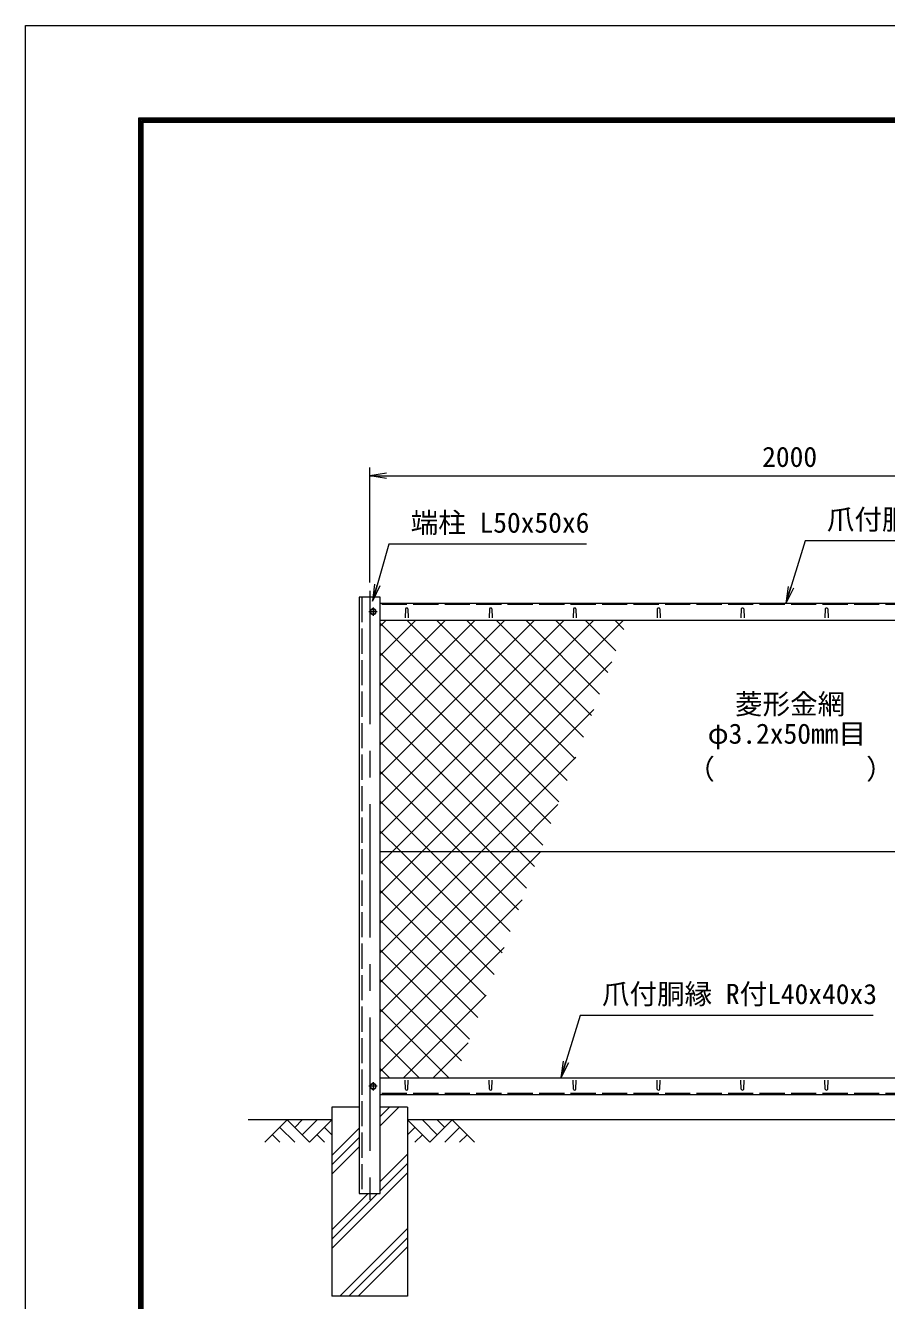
# Model space of a CAD drawing. Units: millimetres, scale not verified. Extents: x -4200 to 4200, y -2970 to 2970.
# Drawn here: x -4200 to -2149, y -66 to 2970 of the extents above; entities that cross this region are included whole.
import ezdxf
from ezdxf.enums import TextEntityAlignment as Align

# ---------------------------------------------------------------- set-up
doc = ezdxf.new("R2010")
doc.units = ezdxf.units.MM
doc.header["$LTSCALE"] = 10
doc.linetypes.add('DASHED', pattern=[7.5, 6, -1.5])
doc.linetypes.add('USER1', pattern=[50.8, 31.75, -6.35, 6.35, -6.35])
for name, color, linetype, lineweight in [('0-0_D-STR1', 1, 'Continuous', 18), ('0-1_D-BMK', 2, 'USER1', 13), ('0-2_D-STR-DIM', 7, 'Continuous', 13), ('0-3_D-STR3', 3, 'Continuous', 13), ('0-4_D-BGD', 7, 'Continuous', 18), ('0-5_D-STR4', 7, 'Continuous', 18), ('0-6_D-DCR-HCH', 7, 'Continuous', 13), ('0-7_0', 7, 'Continuous', 18), ('0-9_D-STR2', 7, 'Continuous', 13), ('0-A_D-STR-TXT', 7, 'Continuous', 13), ('0-B_D-TTL', 7, 'Continuous', 18)]:
    doc.layers.add(name, color=color, linetype=linetype, lineweight=lineweight)
doc.styles.add('ＭＳ ゴシック', font='')
doc.styles.get('ＭＳ ゴシック').set_extended_font_data('MS Gothic')

# ---------------------------------------------------------------- blocks, each defined once
blk = doc.blocks.new('_Open')
at = {"layer": '0-7_0'}
blk.add_line((-10, 1.667), (0, 0), dxfattribs=at)
blk.add_lwpolyline([(-10, -1.667), (0, 0), (-10, 0)], dxfattribs=at)

msp = doc.modelspace()

# ---------------------------------------------------------------- linework, layer by layer
at = {"layer": '0-0_D-STR1'}
for p, q in [((-3404.97, 1608.92), (-3404.97, 188.92)), ((-3354.97, 1608.92), (-3404.97, 1608.92)), ((-3354.97, 188.92), (-3354.97, 1608.92)), ((-1416.47, 1593.92), (-3354.97, 1593.92)), ((-3294.97, 1580.79), (-3295.72, 1559.29)), ((-3288.97, 1580.79), (-3288.22, 1559.29)), ((-3094.97, 1580.79), (-3095.72, 1559.29)), ((-3088.97, 1580.79), (-3088.22, 1559.29)), ((-2894.97, 1580.79), (-2895.72, 1559.29)), ((-2888.97, 1580.79), (-2888.22, 1559.29)), ((-2694.97, 1580.79), (-2695.72, 1559.29)), ((-2688.97, 1580.79), (-2688.22, 1559.29)), ((-2494.97, 1580.79), (-2495.72, 1559.29)), ((-2488.97, 1580.79), (-2488.22, 1559.29)), ((-2294.97, 1580.79), (-2295.72, 1559.29)), ((-2288.97, 1580.79), (-2288.22, 1559.29)), ((-3354.97, 1553.92), (-1416.47, 1553.92)), ((-3354.97, 463.92), (-1416.47, 463.92)), ((-3294.97, 437.05), (-3295.72, 458.55)), ((-3288.97, 437.05), (-3288.22, 458.55)), ((-3094.97, 437.05), (-3095.72, 458.55)), ((-3088.97, 437.05), (-3088.22, 458.55)), ((-2894.97, 437.05), (-2895.72, 458.55)), ((-2888.97, 437.05), (-2888.22, 458.55)), ((-2694.97, 437.05), (-2695.72, 458.55)), ((-2688.97, 437.05), (-2688.22, 458.55)), ((-2494.97, 437.05), (-2495.72, 458.55)), ((-2488.97, 437.05), (-2488.22, 458.55)), ((-2294.97, 437.05), (-2295.72, 458.55)), ((-2288.97, 437.05), (-2288.22, 458.55)), ((-1416.47, 423.92), (-3354.97, 423.92)), ((-3404.97, 188.92), (-3354.97, 188.92))]:
    msp.add_line(p, q, dxfattribs=at)
at = {"layer": '0-0_D-STR1', "linetype": 'DASHED'}
for p, q in [((-3398.97, 1608.92), (-3398.97, 188.92)), ((-1416.47, 1590.92), (-3354.97, 1590.92)), ((-1416.47, 426.92), (-3354.97, 426.92))]:
    msp.add_line(p, q, dxfattribs=at)
at = {"layer": '0-0_D-STR1'}
for centre, start, end in [((-3291.97, 1579.54), 22.61986, 157.38014), ((-3091.97, 1579.54), 22.61986, 157.38014), ((-2891.97, 1579.54), 22.61986, 157.38014), ((-2691.97, 1579.54), 22.61986, 157.38014), ((-2491.97, 1579.54), 22.61986, 157.38014), ((-2291.97, 1579.54), 22.61986, 157.38014), ((-3291.97, 438.3), 202.61986, 337.38014), ((-3091.97, 438.3), 202.61986, 337.38014), ((-2891.97, 438.3), 202.61986, 337.38014), ((-2691.97, 438.3), 202.61986, 337.38014), ((-2491.97, 438.3), 202.61986, 337.38014), ((-2291.97, 438.3), 202.61986, 337.38014)]:
    msp.add_arc(centre, 3.25, start, end, dxfattribs=at)
at = {"layer": '0-1_D-BMK'}
for p, q in [((-3379.97, 1623.92), (-3379.97, 173.92)), ((-3371.97, 1583.92), (-3371.97, 1563.92)), ((-3361.97, 1573.92), (-3381.97, 1573.92)), ((-3361.97, 443.92), (-3381.97, 443.92)), ((-3371.97, 453.92), (-3371.97, 433.92))]:
    msp.add_line(p, q, dxfattribs=at)
at = {"layer": '0-2_D-STR-DIM'}
for p, q in [((-3379.97, 1643.92), (-3379.97, 1917.7)), ((-3379.97, 1897.7), (-1379.97, 1897.7))]:
    msp.add_line(p, q, dxfattribs=at)
at = {"layer": '0-3_D-STR3'}
msp.add_line((-1416.47, 1002.17), (-3354.97, 1002.17), dxfattribs=at)
for points in [[(-3365.47, 1577.67), (-3371.97, 1581.42), (-3378.47, 1577.67), (-3378.47, 1570.16), (-3371.97, 1566.41), (-3365.47, 1570.16)], [(-3365.47, 447.67), (-3371.97, 451.42), (-3378.47, 447.67), (-3378.47, 440.16), (-3371.97, 436.41), (-3365.47, 440.16)]]:
    msp.add_lwpolyline(points, close=True, dxfattribs=at)
for centre in [(-3371.97, 1573.92), (-3371.97, 443.92)]:
    msp.add_circle(centre, 6.25, dxfattribs=at)
at = {"layer": '0-4_D-BGD'}
for p, q in [((-3469.97, 363.92), (-3669.97, 363.92)), ((-1469.97, 363.92), (-3289.97, 363.92))]:
    msp.add_line(p, q, dxfattribs=at)
at = {"layer": '0-5_D-STR4'}
for p, q in [((-3469.97, 393.92), (-3469.97, -56.08)), ((-3404.97, 393.92), (-3469.97, 393.92)), ((-3289.97, 393.92), (-3354.97, 393.92)), ((-3289.97, 393.92), (-3289.97, -56.08)), ((-3289.97, -56.08), (-3469.97, -56.08))]:
    msp.add_line(p, q, dxfattribs=at)
at = {"layer": '0-6_D-DCR-HCH'}
for p, q in [((-3354.97, 349.9), (-3310.96, 393.92)), ((-3354.97, 372), (-3333.05, 393.92)), ((-3576.4, 363.92), (-3629.61, 310.71)), ((-3594.14, 346.18), (-3558.5, 310.71)), ((-3576.4, 363.92), (-3523.19, 310.71)), ((-3558.66, 346.18), (-3540.92, 363.92)), ((-3540.92, 328.44), (-3505.45, 363.92)), ((-3523.19, 310.71), (-3469.97, 363.92)), ((-3487.71, 346.18), (-3469.97, 328.52)), ((-3469.97, 279.09), (-3404.97, 344.09)), ((-3236.76, 310.71), (-3289.97, 363.92)), ((-3272.24, 346.18), (-3289.97, 328.52)), ((-3219.03, 328.44), (-3254.5, 363.92)), ((-3183.55, 363.92), (-3236.76, 310.71)), ((-3201.2, 346.09), (-3219.03, 363.92)), ((-3165.81, 346.18), (-3201.45, 310.71)), ((-3183.55, 363.92), (-3130.34, 310.71)), ((-3611.87, 328.44), (-3594.05, 310.71)), ((-3505.45, 328.44), (-3487.63, 310.71)), ((-3469.97, 257), (-3404.97, 322)), ((-3254.5, 328.44), (-3272.32, 310.71)), ((-3148.08, 328.44), (-3165.89, 310.71)), ((-3469.97, 234.9), (-3404.97, 299.9)), ((-3354.97, 217.32), (-3289.97, 282.32)), ((-3354.97, 195.22), (-3289.97, 260.22)), ((-3469.97, 58.12), (-3289.97, 238.12)), ((-3469.97, 80.22), (-3361.28, 188.92)), ((-3469.97, 102.32), (-3383.37, 188.92)), ((-3451.6, -56.08), (-3289.97, 105.54)), ((-3429.5, -56.08), (-3289.97, 83.44)), ((-3407.4, -56.08), (-3289.97, 61.35))]:
    msp.add_line(p, q, dxfattribs=at)
at = {"layer": '0-9_D-STR2'}
for p, q in [((-3354.97, 1539.85), (-3340.91, 1553.92)), ((-3354.97, 1469.14), (-3270.2, 1553.92)), ((-3354.97, 1398.43), (-3199.48, 1553.92)), ((-3354.97, 1327.72), (-3128.77, 1553.92)), ((-3354.97, 1257.01), (-3058.06, 1553.92)), ((-3354.97, 1186.3), (-2987.35, 1553.92)), ((-3354.97, 1115.58), (-2916.64, 1553.92)), ((-3354.97, 1044.87), (-2845.93, 1553.92)), ((-2909.86, 1172.45), (-3291.33, 1553.92)), ((-2890.52, 1223.82), (-3220.62, 1553.92)), ((-2871.17, 1275.18), (-3149.91, 1553.92)), ((-2851.83, 1326.55), (-3079.19, 1553.92)), ((-2832.48, 1377.92), (-3008.48, 1553.92)), ((-2813.14, 1429.28), (-2937.77, 1553.92)), ((-2793.79, 1480.65), (-2867.06, 1553.92)), ((-2774.45, 1532.01), (-2796.35, 1553.92)), ((-2929.21, 1121.09), (-3354.97, 1546.85)), ((-2948.55, 1069.72), (-3354.97, 1476.14)), ((-3256.26, 1002.17), (-2803.47, 1454.96)), ((-2967.9, 1018.35), (-3354.97, 1405.43)), ((-3185.55, 1002.17), (-2846.19, 1341.53)), ((-3022.42, 1002.17), (-3354.97, 1334.72)), ((-3093.13, 1002.17), (-3354.97, 1264.01)), ((-3114.84, 1002.17), (-2888.9, 1228.1)), ((-3163.84, 1002.17), (-3354.97, 1193.3)), ((-3234.55, 1002.17), (-3354.97, 1122.59)), ((-3044.13, 1002.17), (-2931.62, 1114.67)), ((-3305.26, 1002.17), (-3354.97, 1051.88)), ((-3354.97, 903.45), (-3256.26, 1002.17)), ((-3354.97, 832.74), (-3185.55, 1002.17)), ((-3354.97, 762.03), (-3114.84, 1002.17)), ((-3354.97, 691.32), (-3044.13, 1002.17)), ((-3064.62, 761.52), (-3305.26, 1002.17)), ((-3045.27, 812.89), (-3234.55, 1002.17)), ((-3025.93, 864.26), (-3163.84, 1002.17)), ((-3006.59, 915.62), (-3093.13, 1002.17)), ((-2987.24, 966.99), (-3022.42, 1002.17)), ((-3354.97, 620.61), (-2974.34, 1001.25)), ((-3083.96, 710.16), (-3354.97, 981.17)), ((-3103.31, 658.79), (-3354.97, 910.46)), ((-3354.97, 549.9), (-3017.06, 887.82)), ((-3122.65, 607.43), (-3354.97, 839.75)), ((-3354.97, 479.19), (-3059.78, 774.39)), ((-3142, 556.06), (-3354.97, 769.04)), ((-3161.34, 504.69), (-3354.97, 698.33)), ((-3299.54, 463.92), (-3102.49, 660.96)), ((-3191.28, 463.92), (-3354.97, 627.62)), ((-3261.99, 463.92), (-3354.97, 556.9)), ((-3228.82, 463.92), (-3145.21, 547.53)), ((-3332.7, 463.92), (-3354.97, 486.19))]:
    msp.add_line(p, q, dxfattribs=at)
msp.add_lwpolyline([(-3354.97, 974.16), (-3326.97, 1002.17), (-2775.22, 1553.92)], dxfattribs=at)
at = {"layer": '0-A_D-STR-TXT'}
for points in [[(-2863.62, 1735.21), (-3334.59, 1735.21), (-3372.68, 1600.94)], [(-1645.07, 1742.79), (-2342.95, 1742.79), (-2388.31, 1595.83)], [(-2180.85, 612.79), (-2878.73, 612.79), (-2924.09, 465.83)]]:
    msp.add_lwpolyline(points, dxfattribs=at)
at = {"layer": '0-B_D-TTL', "color": 2}
msp.add_lwpolyline([(-4200, 2970), (4200, 2970), (4200, -2970), (-4200, -2970)], close=True, dxfattribs=at)
at = {"layer": '0-B_D-TTL'}
for points in [[(-3930, 2750), (3930, 2750), (3930, -2750), (-3930, -2750)], [(-3927.5, 2747.5), (3927.5, 2747.5), (3927.5, -2747.5), (-3927.5, -2747.5)], [(-3925, 2745), (3925, 2745), (3925, -2745), (-3925, -2745)], [(-3922.5, 2742.5), (3922.5, 2742.5), (3922.5, -2742.5), (-3922.5, -2742.5)], [(-3920, 2740), (3920, 2740), (3920, -2740), (-3920, -2740)]]:
    msp.add_lwpolyline(points, close=True, dxfattribs=at)

# ---------------------------------------------------------------- block references
at = {"layer": '0-2_D-STR-DIM', "xscale": 4, "yscale": 4, "rotation": 180}
msp.add_blockref('_Open', (-3379.97, 1897.7), dxfattribs=at)
at = {"layer": '0-A_D-STR-TXT', "xscale": 4, "yscale": 4}
for p, rotation in [((-3373.23, 1599.01), 254.16392), ((-2388.9, 1593.92), 252.84683), ((-2924.68, 463.92), 252.84683)]:
    msp.add_blockref('_Open', p, dxfattribs=dict(at, rotation=rotation))

# ---------------------------------------------------------------- texts
at = {"layer": '0-2_D-STR-DIM', "style": 'ＭＳ ゴシック'}
msp.add_text('2000', height=48.09, dxfattribs=at).set_placement((-2445.24, 1904.45), align=Align.BOTTOM_LEFT)
at = {"layer": '0-A_D-STR-TXT', "style": 'ＭＳ ゴシック'}
for s, p in [('爪付胴縁 R付L40x40x3', (-2291.01, 1755.37)), ('端柱 L50x50x6', (-3282.4, 1747.79)), ('菱形金網', (-2509.92, 1315.72)), ('φ3.2x50mm目', (-2574.9, 1245.28)), ('（\u3000\u3000   \u3000\u3000）', (-2623.63, 1160.81)), ('爪付胴縁 R付L40x40x3', (-2826.79, 625.37))]:
    msp.add_text(s, height=48.09, dxfattribs=at).set_placement(p, align=Align.BOTTOM_LEFT)

doc.saveas('drawing.dxf')
